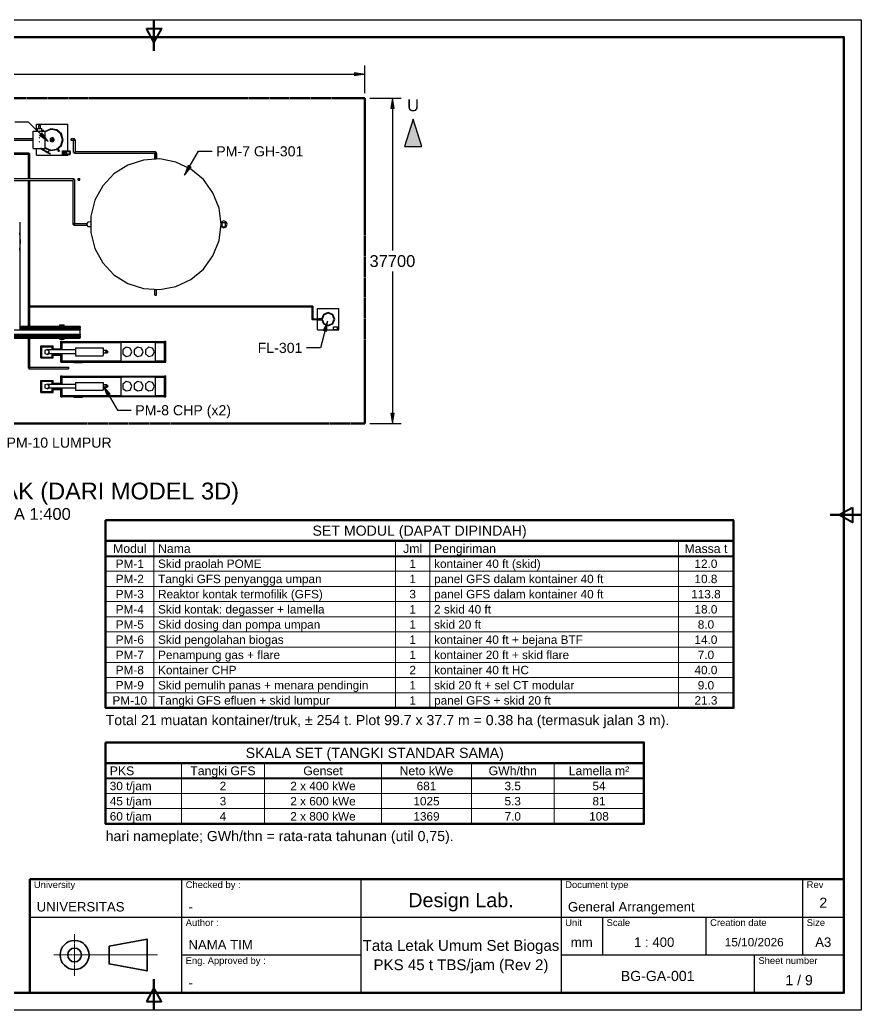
# Model space of a CAD drawing. Header units: millimetres. Extents: x 5 to 415, y 5 to 292.
# Drawn here: x 171.1 to 415, y 5 to 292 of the extents above; entities that cross this region are included whole.
import ezdxf
from ezdxf.enums import TextEntityAlignment as Align

# ---------------------------------------------------------------- set-up
doc = ezdxf.new("R2010")
doc.units = ezdxf.units.MM
doc.linetypes.add('DASHED', pattern=[1.524, 1.27, -0.254])
for name, color, linetype in [('PFD-BINGKAI', 7, 'Continuous'), ('PFD-INSTRUMEN', 7, 'Continuous'), ('PFD-PERALATAN', 7, 'Continuous'), ('PFD-TABEL', 7, 'Continuous'), ('PFD-TEKS', 7, 'Continuous')]:
    doc.layers.add(name, color=color, linetype=linetype)
doc.styles.add('PFD', font='arial.ttf')

msp = doc.modelspace()

# ---------------------------------------------------------------- hatches: boundary and pattern name
at = {"layer": 'PFD-INSTRUMEN'}
for points in [[(271.12, 276.25), (268.12, 275.75), (268.12, 276.75)], [(279.12, 269.25), (279.62, 266.25), (278.62, 266.25)], [(179.3, 256.73), (176.83, 258.49), (177.53, 259.2)], [(218.88, 247), (219.94, 249.85), (220.81, 249.35)], [(260.31, 204.7), (260.02, 201.67), (259.05, 201.93)], [(195.4, 185.82), (197.33, 183.47), (196.46, 182.97)], [(279.12, 175), (278.62, 178), (279.62, 178)]]:
    msp.add_hatch(color=7, dxfattribs=at).paths.add_polyline_path(points)
at = {"layer": 'PFD-PERALATAN'}
msp.add_hatch(color=7, dxfattribs=at).paths.add_polyline_path([(285.12, 263.25), (282.62, 255.25), (287.62, 255.25)])

# ---------------------------------------------------------------- linework, layer by layer
at = {"layer": 'PFD-BINGKAI', "linetype": 'Continuous', "lineweight": 30, "ltscale": 0.35}
msp.add_lwpolyline([(5, 292), (415, 292), (415, 5), (5, 5)], close=True, dxfattribs=at)
at = {"layer": 'PFD-BINGKAI', "linetype": 'Continuous', "lineweight": 50, "ltscale": 0.35}
for points in [[(210, 292), (210, 283)], [(415, 148.5), (406, 148.5)], [(210, 5), (210, 14)]]:
    msp.add_lwpolyline(points, dxfattribs=at)
at = {"layer": 'PFD-BINGKAI', "linetype": 'Continuous', "lineweight": 80, "ltscale": 0.35}
msp.add_lwpolyline([(10, 287), (410, 287), (410, 10), (10, 10)], close=True, dxfattribs=at)
at = {"layer": 'PFD-BINGKAI', "linetype": 'Continuous', "lineweight": 40, "ltscale": 0.35}
for points in [[(207.8, 289.5), (212.2, 289.5), (210, 285.5)], [(412.5, 150.7), (412.5, 146.3), (408.5, 148.5)], [(207.8, 7.5), (212.2, 7.5), (210, 11.5)]]:
    msp.add_lwpolyline(points, close=True, dxfattribs=at)
at = {"layer": 'PFD-BINGKAI', "linetype": 'Continuous', "lineweight": 70, "ltscale": 0.35}
msp.add_lwpolyline([(174, 43), (410, 43), (410, 10), (174, 10)], close=True, dxfattribs=at)
at = {"layer": 'PFD-BINGKAI', "linetype": 'Continuous', "lineweight": 30, "ltscale": 0.35}
for points in [[(218, 43), (218, 10)], [(270, 43), (270, 10)], [(328, 43), (328, 10)], [(398, 43), (398, 21)], [(174, 32), (270, 32)], [(270, 32), (328, 32)], [(328, 32), (410, 32)], [(340, 32), (340, 21)], [(370, 32), (370, 21)], [(398, 32), (398, 21)], [(218, 21), (270, 21)], [(328, 21), (410, 21)], [(384, 21), (384, 10)]]:
    msp.add_lwpolyline(points, dxfattribs=at)
at = {"layer": 'PFD-BINGKAI', "linetype": 'DASHED', "lineweight": 20, "ltscale": 0.35}
for points in [[(187, 27), (187, 15)], [(181, 21), (211, 21)]]:
    msp.add_lwpolyline(points, dxfattribs=at)
at = {"layer": 'PFD-BINGKAI', "linetype": 'Continuous', "lineweight": 35, "ltscale": 0.35}
msp.add_lwpolyline([(197, 23.6), (208, 25.6), (208, 16.4), (197, 18.4)], close=True, dxfattribs=at)
at = {"layer": 'PFD-BINGKAI', "lineweight": 35}
for radius in [4.2, 2]:
    msp.add_circle((187, 21), radius, dxfattribs=at)
at = {"layer": 'PFD-INSTRUMEN', "linetype": 'Continuous', "lineweight": 25, "ltscale": 0.35}
for points in [[(271.12, 270.75), (271.12, 278.75)], [(153.61, 276.25), (271.12, 276.25)], [(272.62, 269.25), (281.62, 269.25)], [(279.12, 269.25), (279.12, 225.18)], [(173.64, 262.38), (169.64, 262.38)], [(179.3, 256.73), (173.64, 262.38)], [(218.88, 247), (222.88, 253.93)], [(222.88, 253.93), (226.88, 253.93)], [(279.12, 219.07), (279.12, 175)], [(260.31, 204.7), (258.24, 196.97)], [(258.24, 196.97), (254.24, 196.97)], [(195.4, 185.82), (199.4, 178.89)], [(199.4, 178.89), (203.4, 178.89)], [(272.62, 175), (281.62, 175)]]:
    msp.add_lwpolyline(points, dxfattribs=at)
at = {"layer": 'PFD-INSTRUMEN', "linetype": 'Continuous', "lineweight": 5, "ltscale": 0.35}
for points in [[(271.12, 276.25), (268.12, 275.75), (268.12, 276.75)], [(279.12, 269.25), (279.62, 266.25), (278.62, 266.25)], [(179.3, 256.73), (176.83, 258.49), (177.53, 259.2)], [(218.88, 247), (219.94, 249.85), (220.81, 249.35)], [(260.31, 204.7), (260.02, 201.67), (259.05, 201.93)], [(195.4, 185.82), (197.33, 183.47), (196.46, 182.97)], [(279.12, 175), (278.62, 178), (279.62, 178)]]:
    msp.add_lwpolyline(points, close=True, dxfattribs=at)
at = {"layer": 'PFD-PERALATAN', "linetype": 'DASHED', "lineweight": 50, "ltscale": 0.35}
msp.add_lwpolyline([(22, 175), (271.12, 175), (271.12, 269.25), (22, 269.25), (22, 175)], dxfattribs=at)
at = {"layer": 'PFD-PERALATAN', "linetype": 'Continuous', "lineweight": 30, "ltscale": 0.35}
for points in [[(176, 259.75), (176, 261.75)], [(176, 261.75), (185, 261.75)], [(176.6, 261.38), (176.66, 261.38), (176.73, 261.38), (176.78, 261.38), (176.84, 261.38)], [(176.6, 260.5), (176.6, 261.38)], [(176.88, 261.38), (176.94, 261.38), (176.99, 261.38), (177.05, 261.38), (177.11, 261.38)], [(177.15, 260.5), (177.15, 261.38)], [(185, 254.03), (185, 261.75)], [(175, 254.75), (175, 259.75)], [(175, 259.75), (178.5, 259.75)], [(176.22, 260.5), (176.28, 260.5), (176.36, 260.5), (176.43, 260.5), (176.51, 260.5), (176.6, 260.5)], [(176.22, 259.75), (176.22, 260.5)], [(176.6, 260.5), (176.66, 260.5), (176.73, 260.5), (176.78, 260.5), (176.84, 260.5)], [(176.88, 260.5), (176.94, 260.5), (176.99, 260.5), (177.05, 260.5), (177.11, 260.5)], [(177.15, 260.5), (177.24, 260.5), (177.32, 260.5), (177.39, 260.5), (177.45, 260.5), (177.51, 260.5)], [(177.53, 259.75), (177.53, 260.5)], [(177.63, 259.86), (177.66, 259.89), (177.7, 259.93), (177.73, 259.96), (177.76, 259.99), (177.79, 260.02), (177.82, 260.05), (177.84, 260.07), (177.88, 260.11)], [(177.67, 259.82), (177.63, 259.86)], [(177.67, 259.82), (177.69, 259.85), (177.74, 259.89), (177.77, 259.92), (177.8, 259.95), (177.83, 259.98), (177.86, 260.01), (177.88, 260.03), (177.92, 260.07)], [(177.89, 259.75), (177.75, 259.9)], [(178.11, 259.75), (177.85, 260)], [(177.93, 260.08), (177.89, 260.12)], [(183.65, 257.25), (183.16, 258.94), (181.85, 260.1), (180.11, 260.38), (178.5, 259.68)], [(183.52, 257.25), (183.17, 258.66), (182.01, 259.87), (180.38, 260.27), (178.99, 259.87), (178.5, 259.51)], [(183.52, 257.25), (183.04, 258.89), (181.74, 260), (180.05, 260.24), (178.5, 259.51)], [(178.5, 254.75), (178.5, 259.75)], [(175, 257.46), (169.48, 257.46)], [(175, 257.04), (169.48, 257.04)], [(176.81, 257.82), (176.72, 257.87), (176.72, 257.78), (176.81, 257.82)], [(176.81, 256.68), (176.72, 256.72), (176.72, 256.63), (176.81, 256.68)], [(178.5, 254.99), (180.05, 254.26), (181.74, 254.5), (183.04, 255.61), (183.52, 257.25)], [(178.5, 254.99), (178.99, 254.63), (180.38, 254.23), (182.01, 254.63), (183.17, 255.84), (183.52, 257.25)], [(178.5, 254.82), (180.11, 254.12), (181.85, 254.4), (183.16, 255.56), (183.65, 257.25)], [(181.18, 257.25), (180.71, 257.9), (179.95, 257.65), (179.95, 256.85), (180.71, 256.6), (181.18, 257.25)], [(180.82, 257.25), (180.5, 257.57), (180.18, 257.25), (180.5, 256.93), (180.82, 257.25)], [(187, 257.52), (186, 257.52)], [(186, 256.98), (186, 257.04), (186, 257.13), (186, 257.19), (186, 257.25), (186, 257.31), (186, 257.37), (186, 257.42), (186, 257.5)], [(187, 256.98), (186, 256.98)], [(186.73, 257.25), (186.79, 257.25), (186.86, 257.25), (186.91, 257.25), (186.97, 257.25)], [(186.73, 253.5), (186.73, 257.25)], [(187, 256.98), (187, 257.04), (187, 257.13), (187, 257.19), (187, 257.25), (187, 257.31), (187, 257.37), (187, 257.42), (187, 257.5)], [(187, 257.25), (187.06, 257.25), (187.12, 257.25), (187.17, 257.25), (187.23, 257.25)], [(187.27, 253.77), (187.27, 257.25)], [(168.48, 253.46), (173.75, 253.46)], [(168.48, 253.04), (173.54, 253.04)], [(173.54, 253.04), (173.54, 246.02)], [(173.96, 253.25), (173.88, 253.25), (173.8, 253.25), (173.7, 253.25), (173.62, 253.25), (173.56, 253.25)], [(173.75, 253.46), (173.75, 253.4), (173.75, 253.34), (173.75, 253.27)], [(173.75, 253.25), (173.75, 253.18), (173.75, 253.12), (173.75, 253.06)], [(173.96, 253.25), (173.96, 246.02)], [(175, 254.75), (178.5, 254.75)], [(176, 252.75), (176, 254.75)], [(176, 252.75), (185, 252.75)], [(177.24, 254.66), (177.2, 254.58)], [(179.84, 253.05), (179.81, 253.07), (179.71, 253.13), (179.55, 253.22), (179.34, 253.34), (179.09, 253.49), (178.81, 253.65), (178.52, 253.82), (178.22, 253.99), (177.94, 254.15), (177.69, 254.29), (177.48, 254.41), (177.33, 254.5), (177.23, 254.56), (177.2, 254.58)], [(177.29, 254.74), (177.24, 254.66)], [(179.88, 253.13), (179.85, 253.15), (179.75, 253.21), (179.6, 253.3), (179.39, 253.42), (179.14, 253.56), (178.86, 253.72), (178.56, 253.89), (178.27, 254.06), (177.99, 254.22), (177.74, 254.37), (177.53, 254.49), (177.37, 254.58), (177.27, 254.64), (177.24, 254.66)], [(179.93, 253.22), (179.9, 253.24), (179.8, 253.29), (179.65, 253.38), (179.44, 253.51), (179.19, 253.65), (178.91, 253.81), (178.61, 253.98), (178.32, 254.15), (178.04, 254.31), (177.79, 254.46), (177.58, 254.58), (177.42, 254.67), (177.32, 254.72), (177.29, 254.74)], [(178.18, 254.75), (177.95, 254.36)], [(179.63, 254.22), (179.27, 253.6)], [(179.88, 253.13), (179.84, 253.05)], [(179.93, 253.22), (179.88, 253.13)], [(181.98, 254.47), (182.31, 253.89)], [(182.17, 254.58), (182.51, 254)], [(182.22, 253.83), (182.24, 253.78)], [(182.6, 254.05), (182.56, 254.03), (182.49, 253.99), (182.45, 253.97), (182.41, 253.94), (182.37, 253.92), (182.33, 253.89), (182.29, 253.87), (182.24, 253.84)], [(182.63, 254.01), (182.59, 253.98), (182.52, 253.94), (182.48, 253.92), (182.44, 253.89), (182.39, 253.87), (182.35, 253.85), (182.32, 253.82), (182.26, 253.79)], [(182.6, 254.05), (182.63, 254.01)], [(183.89, 253.66), (183.49, 253.66)], [(183.49, 253.34), (183.49, 253.4), (183.49, 253.46), (183.49, 253.54), (183.49, 253.6), (183.49, 253.65)], [(183.49, 253.5), (183.49, 253.45), (183.49, 253.39)], [(183.89, 253.34), (183.49, 253.34)], [(183.5, 253.66), (183.5, 254.03)], [(183.5, 254.03), (185.75, 254.03)], [(183.5, 252.98), (183.5, 253.34)], [(183.5, 252.98), (185.75, 252.98)], [(183.65, 253.63), (183.71, 253.63), (183.76, 253.63), (183.83, 253.63), (183.9, 253.63), (183.98, 253.63)], [(183.65, 253.37), (183.71, 253.37), (183.76, 253.37), (183.83, 253.37), (183.9, 253.37), (183.98, 253.37)], [(184.03, 253.63), (184.11, 253.63), (184.19, 253.63), (184.26, 253.63), (184.32, 253.63), (184.38, 253.63)], [(184.03, 253.37), (184.11, 253.37), (184.19, 253.37), (184.26, 253.37), (184.32, 253.37), (184.38, 253.37)], [(184.27, 253.5), (184.07, 253.61), (184.07, 253.39), (184.27, 253.5)], [(184.4, 253.37), (184.4, 253.63)], [(184.59, 253.8), (184.59, 253.73), (184.59, 253.66), (184.59, 253.6), (184.59, 253.53)], [(184.59, 253.8), (185.68, 253.8)], [(184.59, 253.5), (184.59, 253.43), (184.59, 253.37), (184.59, 253.31), (184.59, 253.25)], [(184.59, 253.2), (185.68, 253.2)], [(185, 252.75), (185, 252.98)], [(185.68, 253.8), (185.68, 253.73), (185.68, 253.66), (185.68, 253.6), (185.68, 253.53)], [(185.68, 253.5), (185.68, 253.43), (185.68, 253.37), (185.68, 253.31), (185.68, 253.25)], [(185.75, 252.98), (185.75, 254.03)], [(186.73, 253.5), (186.79, 253.5), (186.86, 253.5), (186.91, 253.5), (186.97, 253.5)], [(187, 253.23), (187, 253.29), (187, 253.38), (187, 253.44), (187, 253.5), (187, 253.56), (187, 253.62), (187, 253.67), (187, 253.75)], [(187, 253.5), (187.06, 253.5), (187.12, 253.5), (187.17, 253.5), (187.23, 253.5)], [(210.5, 253.23), (187, 253.23)], [(210.5, 253.77), (187.27, 253.77)], [(210.22, 253.23), (210.22, 251.71)], [(210.23, 251.71), (210.23, 253.23)], [(210.77, 253.5), (210.36, 253.74), (210.36, 253.26), (210.77, 253.5)], [(210.5, 253.23), (210.5, 253.29), (210.5, 253.38), (210.5, 253.44), (210.5, 253.5), (210.5, 253.56), (210.5, 253.62), (210.5, 253.67), (210.5, 253.75)], [(210.77, 251.71), (210.77, 253.5)], [(210.78, 253.25), (210.78, 251.71)], [(229.46, 232.75), (228.86, 237.46), (227.11, 241.88), (224.32, 245.73), (220.66, 248.76), (216.36, 250.78), (211.69, 251.67), (206.95, 251.37), (202.43, 249.9), (198.42, 247.36), (195.16, 243.89), (192.87, 239.73), (191.69, 235.13), (191.69, 230.37), (192.87, 225.77), (195.16, 221.61), (198.42, 218.14), (202.43, 215.6), (206.95, 214.13), (211.69, 213.83), (216.36, 214.72), (220.66, 216.74), (224.32, 219.77), (227.11, 223.62), (228.86, 228.04), (229.46, 232.75)], [(150.4, 246.02), (186.75, 246.02)], [(150.4, 245.48), (186.48, 245.48)], [(173.54, 245.48), (173.54, 203.25)], [(173.96, 245.48), (173.96, 203.25)], [(186.48, 245.48), (186.48, 232.75)], [(187.02, 245.75), (186.96, 245.75), (186.87, 245.75), (186.81, 245.75), (186.75, 245.75), (186.69, 245.75), (186.63, 245.75), (186.58, 245.75), (186.5, 245.75)], [(186.75, 246.02), (186.75, 245.96), (186.75, 245.89), (186.75, 245.84), (186.75, 245.78)], [(186.75, 245.75), (186.75, 245.69), (186.75, 245.63), (186.75, 245.58), (186.75, 245.52)], [(187.02, 245.75), (187.02, 232.75)], [(188, 245.5), (188, 246)], [(188, 246), (188.5, 246)], [(188, 245.5), (188.5, 245.5)], [(188.5, 245.5), (188.5, 246)], [(171.13, 233.34), (171.13, 202.12)], [(186.48, 232.75), (186.89, 232.99), (186.89, 232.51), (186.48, 232.75)], [(187.02, 232.75), (186.96, 232.75), (186.87, 232.75), (186.81, 232.75), (186.75, 232.75), (186.69, 232.75), (186.63, 232.75), (186.58, 232.75), (186.5, 232.75)], [(186.75, 232.48), (190.55, 232.48)], [(187.02, 233.02), (190.55, 233.02)], [(191.55, 233.44), (190.84, 233.38), (190.5, 232.75), (190.84, 232.12), (191.55, 232.06)], [(231.25, 232.75), (230.92, 233.49), (230.15, 233.75), (229.45, 233.35)], [(229.45, 232.15), (230.15, 231.75), (230.92, 232.01), (231.25, 232.75)], [(229.8, 233), (229.46, 233)], [(229.8, 232.5), (229.46, 232.5)], [(229.8, 233.25), (229.87, 233.25), (229.93, 233.25), (230.01, 233.25), (230.1, 233.25), (230.2, 233.25), (230.25, 233.25)], [(229.8, 232), (229.8, 233.25)], [(230.25, 233.25), (230.3, 233.25), (230.4, 233.25), (230.49, 233.25), (230.57, 233.25), (230.63, 233.25), (230.69, 233.25)], [(230.7, 232), (230.7, 233.25)], [(171.33, 227.75), (171.13, 230.25)], [(229.8, 232), (229.87, 232), (229.93, 232), (230.01, 232), (230.1, 232), (230.2, 232), (230.25, 232)], [(230.25, 232), (230.3, 232), (230.4, 232), (230.49, 232), (230.57, 232), (230.63, 232), (230.69, 232)], [(171.13, 225.25), (171.33, 227.75)], [(210.22, 212.25), (210.22, 213.79)], [(210.78, 212.25), (210.78, 213.79)], [(210.22, 212.25), (210.28, 212.25), (210.38, 212.25), (210.44, 212.25), (210.5, 212.25), (210.56, 212.25), (210.62, 212.25), (210.67, 212.25), (210.75, 212.25)], [(173.75, 209.14), (255.88, 209.14)], [(173.75, 208.86), (255.73, 208.86)], [(255.73, 208.86), (255.73, 205.25)], [(256.02, 209), (255.96, 209), (255.91, 209), (255.84, 209), (255.79, 209), (255.74, 209)], [(255.88, 209.14), (255.88, 209.09), (255.88, 209.03)], [(255.88, 209), (255.88, 208.94), (255.88, 208.88)], [(255.88, 209), (255.94, 209), (256, 209)], [(256.02, 209), (256.02, 205.25)], [(257.38, 205.46), (257.38, 208.38)], [(257.38, 208.38), (263.62, 208.38)], [(262.4, 205.25), (261.84, 206.59), (260.5, 207.15), (259.16, 206.59), (258.6, 205.25), (259.16, 203.91), (260.5, 203.35), (261.84, 203.91), (262.4, 205.25)], [(262.25, 205.25), (261.74, 206.49), (260.5, 207), (259.26, 206.49), (258.75, 205.25), (259.26, 204.01), (260.5, 203.5), (261.74, 204.01), (262.25, 205.25)], [(262.25, 205.25), (261.74, 206.49), (260.5, 207), (259.26, 206.49), (258.75, 205.25), (259.26, 204.01), (260.5, 203.5), (261.74, 204.01), (262.25, 205.25)], [(263.62, 202.12), (263.62, 208.38)], [(255.73, 205.25), (255.95, 205.37), (255.95, 205.13), (255.73, 205.25)], [(256.02, 205.25), (255.96, 205.25), (255.91, 205.25), (255.84, 205.25), (255.79, 205.25), (255.74, 205.25)], [(255.88, 205.11), (257.38, 205.11)], [(256.02, 205.39), (257.38, 205.39)], [(257.38, 205.46), (257.38, 205.4), (257.38, 205.34), (257.38, 205.27)], [(257.38, 205.46), (258.61, 205.46)], [(257.38, 205.25), (257.38, 205.18), (257.38, 205.12), (257.38, 205.06)], [(257.38, 202.12), (257.38, 205.04)], [(257.38, 205.04), (258.61, 205.04)], [(33, 202.12), (188.62, 202.12)], [(171.13, 203.25), (188.62, 203.25)], [(171.13, 203.04), (188.62, 203.04)], [(171.13, 202.76), (188.62, 202.76)], [(171.13, 202.41), (188.62, 202.41)], [(182.69, 203.25), (182.69, 203.56)], [(182.69, 203.56), (183.94, 203.56)], [(183.94, 203.25), (183.94, 203.56)], [(188.62, 203.04), (188.62, 203.25)], [(188.62, 203.04), (188.62, 202.99), (188.62, 202.93)], [(188.62, 202.9), (188.62, 202.84), (188.62, 202.78)], [(188.62, 202.41), (188.62, 202.76)], [(188.62, 202.41), (188.62, 202.35), (188.62, 202.29), (188.62, 202.22)], [(188.62, 202.2), (188.62, 202.15)], [(188.62, 200.88), (188.62, 202.12)], [(257.38, 202.12), (263.62, 202.12)], [(262, 202.25), (262, 203)], [(262, 203), (263.25, 203)], [(262, 202.25), (263.25, 202.25)], [(263.25, 202.25), (263.25, 203)], [(33, 200.88), (188.62, 200.88)], [(140.71, 200.53), (188.62, 200.53)], [(140.71, 200.31), (188.62, 200.31)], [(140.71, 199.89), (188.62, 199.89)], [(140.71, 199.75), (188.62, 199.75)], [(171.13, 200.8), (171.07, 200.8), (170.97, 200.8), (170.92, 200.8), (170.85, 200.8), (170.79, 200.8), (170.74, 200.8), (170.68, 200.8), (170.61, 200.8)], [(171.13, 200.88), (171.13, 200.8)], [(173.54, 199.75), (173.54, 191.09)], [(173.96, 199.75), (173.96, 191.09)], [(182.69, 199.44), (182.69, 199.75)], [(182.69, 199.44), (183.94, 199.44)], [(183, 196.35), (183, 198.84)], [(183, 198.84), (183.4, 198.84)], [(183, 198.44), (183, 198.84)], [(183, 198.84), (183.4, 198.84)], [(183, 198.44), (183.4, 198.44)], [(183.4, 196.35), (183.4, 198.84)], [(183.4, 198.44), (183.4, 198.84)], [(183.4, 198.78), (213.08, 198.78)], [(183.4, 198.77), (213.08, 198.77)], [(183.4, 198.44), (200.5, 198.44)], [(183.94, 199.44), (183.94, 199.75)], [(188.62, 200.88), (188.62, 200.82)], [(188.62, 200.8), (188.62, 200.74), (188.62, 200.68), (188.62, 200.63), (188.62, 200.57)], [(188.62, 200.31), (188.62, 200.53)], [(188.62, 200.31), (188.62, 200.25), (188.62, 200.19), (188.62, 200.12)], [(188.62, 200.1), (188.62, 200.03), (188.62, 199.97), (188.62, 199.91)], [(188.62, 199.75), (188.62, 199.89)], [(200.5, 193.05), (200.5, 198.55)], [(200.5, 198.55), (210.5, 198.55)], [(210.5, 193.05), (210.5, 198.55)], [(210.5, 198.44), (213.08, 198.44)], [(213.08, 192.75), (213.08, 198.84)], [(213.08, 198.84), (213.48, 198.84)], [(213.08, 198.44), (213.08, 198.84)], [(213.08, 198.84), (213.48, 198.84)], [(213.08, 198.44), (213.48, 198.44)], [(213.48, 192.75), (213.48, 198.84)], [(213.48, 198.44), (213.48, 198.84)], [(177.25, 194), (177.25, 197.5)], [(177.25, 197.5), (180.75, 197.5)], [(177.5, 194.25), (177.5, 197.25)], [(177.5, 197.25), (180.5, 197.25)], [(179.75, 195.75), (179.23, 196.46), (178.39, 196.19), (178.39, 195.31), (179.23, 195.04), (179.75, 195.75)], [(187.25, 196.35), (179.45, 196.35)], [(187.25, 195.25), (179.56, 195.25)], [(180.5, 196.35), (180.5, 197.25)], [(180.5, 196.68), (183, 196.68)], [(180.5, 194.25), (180.5, 195.25)], [(180.5, 195.18), (183, 195.18)], [(180.75, 196.68), (180.75, 197.5)], [(180.75, 195.18), (180.75, 195.25)], [(183, 192.75), (183, 195.25)], [(183.4, 192.75), (183.4, 195.25)], [(187.25, 196.92), (187.25, 196.86), (187.25, 196.75), (187.25, 196.68), (187.25, 196.59), (187.25, 196.5), (187.25, 196.4), (187.25, 196.29), (187.25, 196.17), (187.25, 196.05), (187.25, 195.92), (187.25, 195.8)], [(187.25, 196.92), (195.25, 196.92)], [(187.25, 195.8), (187.25, 195.67), (187.25, 195.55), (187.25, 195.43), (187.25, 195.31), (187.25, 195.2), (187.25, 195.1), (187.25, 195), (187.25, 194.92), (187.25, 194.84), (187.25, 194.78), (187.25, 194.7)], [(195.25, 196.92), (195.25, 196.86), (195.25, 196.75), (195.25, 196.68), (195.25, 196.59), (195.25, 196.5), (195.25, 196.4), (195.25, 196.29), (195.25, 196.17), (195.25, 196.05), (195.25, 195.92), (195.25, 195.8)], [(196.38, 196.2), (195.25, 196.2)], [(195.25, 195.8), (195.25, 195.67), (195.25, 195.55), (195.25, 195.43), (195.25, 195.31), (195.25, 195.2), (195.25, 195.1), (195.25, 195), (195.25, 194.92), (195.25, 194.84), (195.25, 194.78), (195.25, 194.7)], [(196.38, 195.4), (195.25, 195.4)], [(196.78, 195.8), (196.38, 196.2), (195.97, 195.8), (196.38, 195.4), (196.78, 195.8)], [(196.38, 195.4), (196.38, 195.48), (196.38, 195.55), (196.38, 195.62), (196.38, 195.71), (196.38, 195.8), (196.38, 195.89), (196.38, 195.97), (196.38, 196.05), (196.38, 196.11), (196.38, 196.19)], [(203.62, 195.8), (203.11, 196.87), (201.94, 197.14), (201.01, 196.39), (201.01, 195.2), (201.94, 194.46), (203.11, 194.72), (203.62, 195.8)], [(206.88, 195.8), (206.36, 196.87), (205.19, 197.14), (204.26, 196.39), (204.26, 195.2), (205.19, 194.46), (206.36, 194.72), (206.88, 195.8)], [(210.12, 195.8), (209.61, 196.87), (208.44, 197.14), (207.51, 196.39), (207.51, 195.2), (208.44, 194.46), (209.61, 194.72), (210.12, 195.8)], [(177.25, 194), (180.75, 194)], [(177.5, 194.25), (180.5, 194.25)], [(180.5, 194.82), (183, 194.82)], [(180.75, 194), (180.75, 194.82)], [(183, 192.75), (183, 193.15)], [(183, 193.15), (183.4, 193.15)], [(183, 192.75), (183.4, 192.75)], [(183, 192.75), (183.4, 192.75)], [(183.4, 192.75), (183.4, 193.15)], [(183.4, 193.15), (200.5, 193.15)], [(183.4, 192.82), (213.08, 192.82)], [(183.4, 192.82), (213.08, 192.82)], [(186.75, 192.68), (186.75, 192.8)], [(186.75, 192.8), (189.25, 192.8)], [(186.75, 192.68), (189.25, 192.68)], [(187.25, 194.67), (195.25, 194.67)], [(189.25, 192.68), (189.25, 192.8)], [(200.5, 193.05), (210.5, 193.05)], [(210.5, 193.15), (213.08, 193.15)], [(213.08, 192.75), (213.08, 193.15)], [(213.08, 193.15), (213.48, 193.15)], [(213.08, 192.75), (213.48, 192.75)], [(213.08, 192.75), (213.48, 192.75)], [(213.48, 192.75), (213.48, 193.15)], [(173.96, 191.09), (173.88, 191.09), (173.8, 191.09), (173.7, 191.09), (173.62, 191.09), (173.56, 191.09)], [(173.75, 191.31), (173.75, 191.24), (173.75, 191.19), (173.75, 191.12)], [(173.75, 191.31), (185.25, 191.31)], [(173.75, 191.09), (173.75, 191.03), (173.75, 190.96), (173.75, 190.91)], [(173.75, 190.88), (185.25, 190.88)], [(185.46, 191.09), (185.15, 191.28), (185.15, 190.91), (185.46, 191.09)], [(177.25, 184), (177.25, 187.5)], [(177.25, 187.5), (180.75, 187.5)], [(177.5, 184.25), (177.5, 187.25)], [(177.5, 187.25), (180.5, 187.25)], [(180.5, 186.35), (180.5, 187.25)], [(180.5, 186.68), (183, 186.68)], [(180.75, 186.68), (180.75, 187.5)], [(183, 186.35), (183, 188.84)], [(183, 188.84), (183.4, 188.84)], [(183, 188.44), (183, 188.84)], [(183, 188.84), (183.4, 188.84)], [(183, 188.44), (183.4, 188.44)], [(183.4, 186.35), (183.4, 188.84)], [(183.4, 188.44), (183.4, 188.84)], [(183.4, 188.78), (213.08, 188.78)], [(183.4, 188.77), (213.08, 188.77)], [(183.4, 188.44), (200.5, 188.44)], [(187.25, 186.92), (187.25, 186.86), (187.25, 186.75), (187.25, 186.68), (187.25, 186.59), (187.25, 186.5), (187.25, 186.4), (187.25, 186.29), (187.25, 186.17), (187.25, 186.05), (187.25, 185.92), (187.25, 185.8)], [(187.25, 186.92), (195.25, 186.92)], [(195.25, 186.92), (195.25, 186.86), (195.25, 186.75), (195.25, 186.68), (195.25, 186.59), (195.25, 186.5), (195.25, 186.4), (195.25, 186.29), (195.25, 186.17), (195.25, 186.05), (195.25, 185.92), (195.25, 185.8)], [(200.5, 183.05), (200.5, 188.55)], [(200.5, 188.55), (210.5, 188.55)], [(203.62, 185.8), (203.11, 186.87), (201.94, 187.14), (201.01, 186.39), (201.01, 185.2), (201.94, 184.46), (203.11, 184.72), (203.62, 185.8)], [(206.88, 185.8), (206.36, 186.87), (205.19, 187.14), (204.26, 186.39), (204.26, 185.2), (205.19, 184.46), (206.36, 184.72), (206.88, 185.8)], [(210.12, 185.8), (209.61, 186.87), (208.44, 187.14), (207.51, 186.39), (207.51, 185.2), (208.44, 184.46), (209.61, 184.72), (210.12, 185.8)], [(210.5, 183.05), (210.5, 188.55)], [(210.5, 188.44), (213.08, 188.44)], [(213.08, 182.75), (213.08, 188.84)], [(213.08, 188.84), (213.48, 188.84)], [(213.08, 188.44), (213.08, 188.84)], [(213.08, 188.84), (213.48, 188.84)], [(213.08, 188.44), (213.48, 188.44)], [(213.48, 182.75), (213.48, 188.84)], [(213.48, 188.44), (213.48, 188.84)], [(177.25, 184), (180.75, 184)], [(177.5, 184.25), (180.5, 184.25)], [(179.75, 185.75), (179.23, 186.46), (178.39, 186.19), (178.39, 185.31), (179.23, 185.04), (179.75, 185.75)], [(187.25, 186.35), (179.45, 186.35)], [(187.25, 185.25), (179.56, 185.25)], [(180.5, 184.25), (180.5, 185.25)], [(180.5, 185.18), (183, 185.18)], [(180.5, 184.82), (183, 184.82)], [(180.75, 185.18), (180.75, 185.25)], [(180.75, 184), (180.75, 184.82)], [(183, 182.75), (183, 185.25)], [(183.4, 182.75), (183.4, 185.25)], [(187.25, 185.8), (187.25, 185.67), (187.25, 185.55), (187.25, 185.43), (187.25, 185.31), (187.25, 185.2), (187.25, 185.1), (187.25, 185), (187.25, 184.92), (187.25, 184.84), (187.25, 184.78), (187.25, 184.7)], [(187.25, 184.67), (195.25, 184.67)], [(196.38, 186.2), (195.25, 186.2)], [(195.25, 185.8), (195.25, 185.67), (195.25, 185.55), (195.25, 185.43), (195.25, 185.31), (195.25, 185.2), (195.25, 185.1), (195.25, 185), (195.25, 184.92), (195.25, 184.84), (195.25, 184.78), (195.25, 184.7)], [(196.38, 185.4), (195.25, 185.4)], [(196.78, 185.8), (196.38, 186.2), (195.97, 185.8), (196.38, 185.4), (196.78, 185.8)], [(196.38, 185.4), (196.38, 185.48), (196.38, 185.55), (196.38, 185.62), (196.38, 185.71), (196.38, 185.8), (196.38, 185.89), (196.38, 185.97), (196.38, 186.05), (196.38, 186.11), (196.38, 186.19)], [(183, 182.75), (183, 183.15)], [(183, 183.15), (183.4, 183.15)], [(183, 182.75), (183.4, 182.75)], [(183, 182.75), (183.4, 182.75)], [(183.4, 182.75), (183.4, 183.15)], [(183.4, 183.15), (200.5, 183.15)], [(183.4, 182.82), (213.08, 182.82)], [(183.4, 182.82), (213.08, 182.82)], [(186.75, 182.68), (186.75, 182.8)], [(186.75, 182.8), (189.25, 182.8)], [(186.75, 182.68), (189.25, 182.68)], [(189.25, 182.68), (189.25, 182.8)], [(200.5, 183.05), (210.5, 183.05)], [(210.5, 183.15), (213.08, 183.15)], [(213.08, 182.75), (213.08, 183.15)], [(213.08, 183.15), (213.48, 183.15)], [(213.08, 182.75), (213.48, 182.75)], [(213.08, 182.75), (213.48, 182.75)], [(213.48, 182.75), (213.48, 183.15)]]:
    msp.add_lwpolyline(points, dxfattribs=at)
msp.add_lwpolyline([(285.12, 263.25), (282.62, 255.25), (287.62, 255.25)], close=True, dxfattribs=at)
at = {"layer": 'PFD-TABEL', "linetype": 'Continuous', "lineweight": 50, "ltscale": 0.35}
for points in [[(196, 147), (378, 147), (378, 141), (196, 141)], [(196, 147), (378, 147), (378, 92.6), (196, 92.6)], [(196, 82.6), (352, 82.6), (352, 76.6), (196, 76.6)], [(196, 82.6), (352, 82.6), (352, 59), (196, 59)]]:
    msp.add_lwpolyline(points, close=True, dxfattribs=at)
at = {"layer": 'PFD-TABEL', "linetype": 'Continuous', "lineweight": 15, "ltscale": 0.35}
for points in [[(210, 141), (210, 92.6)], [(280, 141), (280, 92.6)], [(290, 141), (290, 92.6)], [(362, 141), (362, 92.6)], [(196, 132.2), (378, 132.2)], [(196, 127.8), (378, 127.8)], [(196, 123.4), (378, 123.4)], [(196, 119), (378, 119)], [(196, 114.6), (378, 114.6)], [(196, 110.2), (378, 110.2)], [(196, 105.8), (378, 105.8)], [(196, 101.4), (378, 101.4)], [(196, 97), (378, 97)], [(196, 92.6), (378, 92.6)], [(218, 76.6), (218, 59)], [(242, 76.6), (242, 59)], [(276, 76.6), (276, 59)], [(302, 76.6), (302, 59)], [(326, 76.6), (326, 59)], [(196, 67.8), (352, 67.8)], [(196, 63.4), (352, 63.4)], [(196, 59), (352, 59)]]:
    msp.add_lwpolyline(points, dxfattribs=at)
at = {"layer": 'PFD-TABEL', "linetype": 'Continuous', "lineweight": 40, "ltscale": 0.35}
for points in [[(196, 136.6), (378, 136.6)], [(196, 72.2), (352, 72.2)]]:
    msp.add_lwpolyline(points, dxfattribs=at)

# ---------------------------------------------------------------- texts
at = {"layer": 'PFD-BINGKAI', "style": 'PFD'}
for s, height, p in [('University', 1.953, (175.2, 40.4)), ('Checked by :', 1.9531, (219.2, 40.4)), ('Document type', 1.9531, (329.2, 40.4)), ('Rev', 1.953, (399.2, 40.4)), ('UNIVERSITAS', 2.7343, (176, 33.6)), ('-', 2.73, (220, 33.6)), ('General Arrangement', 2.7343, (330, 33.6)), ('Author :', 1.953, (219.2, 29.4)), ('Unit', 1.953, (329.2, 29.4)), ('Scale', 1.953, (341.2, 29.4)), ('Creation date', 1.9531, (371.2, 29.4)), ('Size', 1.953, (399.2, 29.4)), ('NAMA TIM', 2.734, (220, 22.6)), ('Eng. Approved by :', 1.9531, (219.2, 18.4)), ('Sheet number', 1.9531, (385.2, 18.4)), ('-', 2.73, (220, 11.6))]:
    msp.add_text(s, height=height, dxfattribs=at).set_placement(p)
for s, height, p in [('Design Lab.', 4.1015, (299, 34.85)), ('2', 2.93, (404, 34.68)), ('1 : 400', 2.734, (355, 23.34)), ('15/10/2026', 2.441, (384, 23.49)), ('A3', 2.734, (404, 23.34)), ('Tata Letak Umum Set Biogas', 3.1249, (299, 22.2)), ('mm', 2.734, (334, 23.34)), ('PKS 45 t TBS/jam (Rev 2)', 3.1249, (299, 16.6)), ('BG-GA-001', 2.93, (356, 13.45)), ('1 / 9', 2.93, (397, 12.24))]:
    msp.add_text(s, height=height, dxfattribs=at).set_placement(p, align=Align.CENTER)
at = {"layer": 'PFD-TABEL', "style": 'PFD'}
for s, height, p in [('SET MODUL (DAPAT DIPINDAH)', 2.9296, (287, 142.5)), ('Modul', 2.539, (203, 137.5)), ('Jml', 2.539, (285, 137.5)), ('Massa t', 2.539, (370, 137.5)), ('PM-1', 2.441, (203, 133.15)), ('1', 2.44, (285, 133.15)), ('12.0', 2.441, (370, 133.15)), ('PM-2', 2.441, (203, 128.75)), ('1', 2.44, (285, 128.75)), ('10.8', 2.441, (370, 128.75)), ('PM-3', 2.441, (203, 124.35)), ('3', 2.44, (285, 124.35)), ('113.8', 2.441, (370, 124.35)), ('PM-4', 2.441, (203, 119.95)), ('1', 2.44, (285, 119.95)), ('18.0', 2.441, (370, 119.95)), ('PM-5', 2.441, (203, 115.55)), ('1', 2.44, (285, 115.55)), ('8.0', 2.441, (370, 115.55)), ('PM-6', 2.441, (203, 111.15)), ('1', 2.44, (285, 111.15)), ('14.0', 2.441, (370, 111.15)), ('PM-7', 2.441, (203, 106.75)), ('1', 2.44, (285, 106.75)), ('7.0', 2.441, (370, 106.75)), ('PM-8', 2.441, (203, 102.35)), ('2', 2.44, (285, 102.35)), ('40.0', 2.441, (370, 102.35)), ('PM-9', 2.441, (203, 97.95)), ('1', 2.44, (285, 97.95)), ('9.0', 2.441, (370, 97.95)), ('PM-10', 2.441, (203, 93.55)), ('1', 2.44, (285, 93.55)), ('21.3', 2.441, (370, 93.55)), ('SKALA SET (TANGKI STANDAR SAMA)', 2.9296, (274, 78.1)), ('Tangki GFS', 2.539, (230, 73.1)), ('Genset', 2.539, (259, 73.1)), ('Neto kWe', 2.539, (289, 73.1)), ('GWh/thn', 2.539, (314, 73.1)), ('Lamella m²', 2.539, (339, 73.1)), ('2', 2.44, (230, 68.75)), ('2 x 400 kWe', 2.4413, (259, 68.75)), ('681', 2.441, (289, 68.75)), ('3.5', 2.441, (314, 68.75)), ('54', 2.441, (339, 68.75)), ('3', 2.44, (230, 64.35)), ('2 x 600 kWe', 2.4413, (259, 64.35)), ('1025', 2.441, (289, 64.35)), ('5.3', 2.441, (314, 64.35)), ('81', 2.441, (339, 64.35)), ('4', 2.44, (230, 59.95)), ('2 x 800 kWe', 2.4413, (259, 59.95)), ('1369', 2.441, (289, 59.95)), ('7.0', 2.441, (314, 59.95)), ('108', 2.441, (339, 59.95))]:
    msp.add_text(s, height=height, dxfattribs=at).set_placement(p, align=Align.CENTER)
for s, height, p in [('Nama', 2.539, (211.2, 137.5)), ('Pengiriman', 2.539, (291.2, 137.5)), ('Skid praolah POME', 2.4413, (211.2, 133.15)), ('kontainer 40 ft (skid)', 2.4413, (291.2, 133.15)), ('Tangki GFS penyangga umpan', 2.4413, (211.2, 128.75)), ('panel GFS dalam kontainer 40 ft', 2.4413, (291.2, 128.75)), ('Reaktor kontak termofilik (GFS)', 2.4413, (211.2, 124.35)), ('panel GFS dalam kontainer 40 ft', 2.4413, (291.2, 124.35)), ('Skid kontak: degasser + lamella', 2.4413, (211.2, 119.95)), ('2 skid 40 ft', 2.4413, (291.2, 119.95)), ('Skid dosing dan pompa umpan', 2.4413, (211.2, 115.55)), ('skid 20 ft', 2.441, (291.2, 115.55)), ('Skid pengolahan biogas', 2.4413, (211.2, 111.15)), ('kontainer 40 ft + bejana BTF', 2.4413, (291.2, 111.15)), ('Penampung gas + flare', 2.4413, (211.2, 106.75)), ('kontainer 20 ft + skid flare', 2.4413, (291.2, 106.75)), ('Kontainer CHP', 2.4413, (211.2, 102.35)), ('kontainer 40 ft HC', 2.4413, (291.2, 102.35)), ('Skid pemulih panas + menara pendingin', 2.4413, (211.2, 97.95)), ('skid 20 ft + sel CT modular', 2.4413, (291.2, 97.95)), ('Tangki GFS efluen + skid lumpur', 2.4413, (211.2, 93.55)), ('panel GFS + skid 20 ft', 2.4413, (291.2, 93.55)), ('PKS', 2.539, (197.2, 73.1)), ('30 t/jam', 2.441, (197.2, 68.75)), ('45 t/jam', 2.441, (197.2, 64.35)), ('60 t/jam', 2.441, (197.2, 59.95))]:
    msp.add_text(s, height=height, dxfattribs=at).set_placement(p)
at = {"layer": 'PFD-TEKS', "style": 'PFD'}
for s, height, p in [('U', 3.42, (285.12, 265.5)), ('37700', 3.418, (279.12, 220.38)), ('DENAH TATA LETAK (DARI MODEL 3D)', 4.8827, (171.56, 153)), ('SKALA 1:400', 3.4179, (171.56, 147.1))]:
    msp.add_text(s, height=height, dxfattribs=at).set_placement(p, align=Align.CENTER)
for s, p in [('PM-7 GH-301', (228.07, 252.43)), ('PM-8 CHP (x2)', (204.6, 177.39)), ('PM-10 LUMPUR', (167.27, 168)), ('Total 21 muatan kontainer/truk, ± 254 t. Plot 99.7 x 37.7 m = 0.38 ha (termasuk jalan 3 m).', (196, 87.6)), ('hari nameplate; GWh/thn = rata-rata tahunan (util 0,75).', (196, 54))]:
    msp.add_text(s, height=2.9296, dxfattribs=at).set_placement(p)
msp.add_text('FL-301', height=2.93, dxfattribs=at).set_placement((253.04, 195.47), align=Align.RIGHT)

doc.saveas('drawing.dxf')
